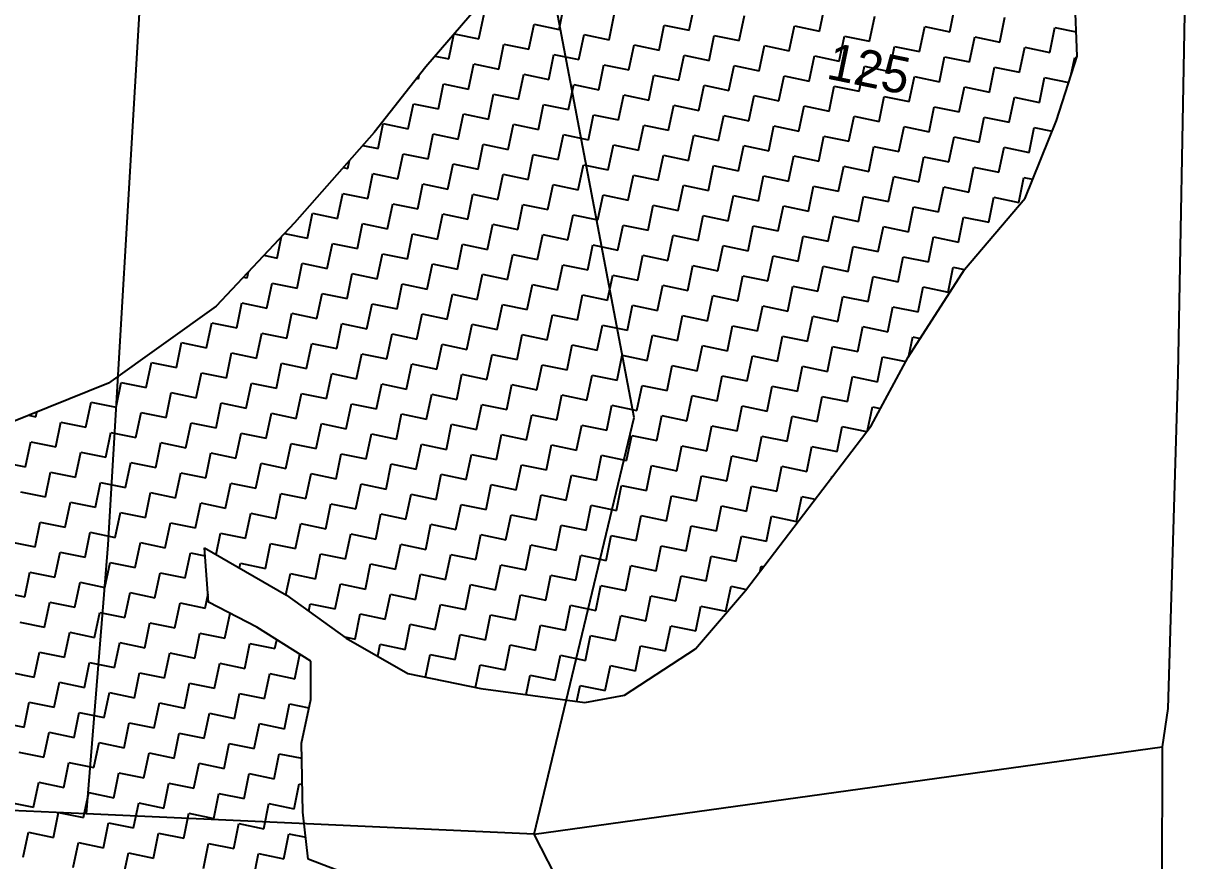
# Model space of a CAD drawing. Header units: metres. Extents: x 280043 to 281054, y 2047152 to 2048652.
# Drawn here: x 280798.9 to 280911.7, y 2047928 to 2048009.2 of the extents above; entities that cross this region are included whole.
import ezdxf
from ezdxf.enums import TextEntityAlignment as Align

# ---------------------------------------------------------------- set-up
doc = ezdxf.new("R2010")
doc.units = ezdxf.units.M
for name, color, linetype in [('POLY_HATCH', 12, 'Continuous'), ('POLY_PARCEL', 6, 'Continuous'), ('TEXT_PARCEL', 7, 'Continuous'), ('V_BOUND_LINE', 7, 'Continuous')]:
    doc.layers.add(name, color=color, linetype=linetype)
doc.styles.add('TEXT_MAP', font='', dxfattribs={"height": 1.8})
doc.styles.get('TEXT_MAP').set_extended_font_data('Kruti Dev 050')

msp = doc.modelspace()

# ---------------------------------------------------------------- linework, layer by layer
at = {"layer": 'POLY_HATCH'}
for p, q in [((280901.12, 2048006.02), (280900.75, 2048014.97)), ((280842.84, 2048010.63), (280837.97, 2048004.97)), ((280837.97, 2048004.97), (280832.95, 2047998.61)), ((280899.1, 2047999.77), (280901.12, 2048006.02)), ((280896.07, 2047992.26), (280899.1, 2047999.77)), ((280832.95, 2047998.61), (280825.22, 2047989.84)), ((280890.19, 2047985.33), (280896.07, 2047992.26)), ((280825.22, 2047989.84), (280817.64, 2047981.78)), ((280884.74, 2047976.83), (280890.19, 2047985.33)), ((280817.64, 2047981.78), (280807.21, 2047974.31)), ((280881.15, 2047970.17), (280884.74, 2047976.83)), ((280807.21, 2047974.31), (280797.52, 2047970.39)), ((280868.96, 2047954.18), (280881.15, 2047970.17)), ((280816.9, 2047953.07), (280816.51, 2047958.34)), ((280816.51, 2047958.34), (280824.45, 2047953.74)), ((280864.1, 2047948.53), (280868.96, 2047954.18)), ((280821.58, 2047950.63), (280816.9, 2047953.07)), ((280824.45, 2047953.74), (280830.25, 2047949.58)), ((280826.83, 2047947.33), (280821.58, 2047950.63)), ((280830.25, 2047949.58), (280836.21, 2047946.14)), ((280857.24, 2047944.02), (280864.1, 2047948.53)), ((280826.81, 2047943.63), (280826.83, 2047947.33)), ((280836.21, 2047946.14), (280843.31, 2047944.67)), ((280843.31, 2047944.67), (280853.4, 2047943.33)), ((280853.4, 2047943.33), (280857.24, 2047944.02)), ((280825.93, 2047939.37), (280826.81, 2047943.63)), ((280826.03, 2047932.69), (280825.93, 2047939.37)), ((280826.57, 2047928.14), (280826.03, 2047932.69)), ((280830.69, 2047926.55), (280826.57, 2047928.14))]:
    msp.add_line(p, q, dxfattribs=at)
at = {"layer": 'POLY_HATCH', "linetype": 'Continuous'}
for p, q in [((280850.89, 2048008.61), (280851.39, 2048011.04)), ((280863.51, 2048008.54), (280864.01, 2048010.96)), ((280876.14, 2048008.46), (280876.64, 2048010.89)), ((280888.76, 2048008.39), (280889.26, 2048010.81)), ((280843.11, 2048007.69), (280843.61, 2048010.11)), ((280855.74, 2048007.61), (280856.24, 2048010.04)), ((280868.36, 2048007.54), (280868.86, 2048009.96)), ((280880.99, 2048007.46), (280881.49, 2048009.89)), ((280893.61, 2048007.39), (280894.11, 2048009.81)), ((280847.96, 2048006.69), (280848.46, 2048009.11)), ((280848.46, 2048009.11), (280850.89, 2048008.61)), ((280860.59, 2048006.61), (280861.09, 2048009.04)), ((280861.09, 2048009.04), (280863.51, 2048008.54)), ((280873.21, 2048006.54), (280873.71, 2048008.96)), ((280873.71, 2048008.96), (280876.14, 2048008.46)), ((280885.84, 2048006.46), (280886.34, 2048008.89)), ((280886.34, 2048008.89), (280888.76, 2048008.39)), ((280898.46, 2048006.39), (280898.96, 2048008.81)), ((280898.96, 2048008.81), (280901.02, 2048008.39)), ((280840.19, 2048005.76), (280840.67, 2048008.11)), ((280840.73, 2048008.18), (280843.11, 2048007.69)), ((280845.04, 2048004.76), (280845.54, 2048007.19)), ((280845.54, 2048007.19), (280847.96, 2048006.69)), ((280852.81, 2048005.69), (280853.31, 2048008.11)), ((280853.31, 2048008.11), (280855.74, 2048007.61)), ((280865.44, 2048005.61), (280865.94, 2048008.04)), ((280865.94, 2048008.04), (280868.36, 2048007.54)), ((280878.06, 2048005.54), (280878.56, 2048007.96)), ((280878.56, 2048007.96), (280880.99, 2048007.46)), ((280890.69, 2048005.46), (280891.19, 2048007.89)), ((280891.19, 2048007.89), (280893.61, 2048007.39)), ((280849.89, 2048003.76), (280850.39, 2048006.19)), ((280850.39, 2048006.19), (280852.81, 2048005.69)), ((280857.66, 2048004.69), (280858.16, 2048007.11)), ((280858.16, 2048007.11), (280860.59, 2048006.61)), ((280862.51, 2048003.69), (280863.01, 2048006.11)), ((280863.01, 2048006.11), (280865.44, 2048005.61)), ((280870.29, 2048004.61), (280870.79, 2048007.04)), ((280870.79, 2048007.04), (280873.21, 2048006.54)), ((280875.14, 2048003.61), (280875.64, 2048006.04)), ((280875.64, 2048006.04), (280878.06, 2048005.54)), ((280882.91, 2048004.54), (280883.41, 2048006.96)), ((280883.41, 2048006.96), (280885.84, 2048006.46)), ((280895.54, 2048004.46), (280896.04, 2048006.89)), ((280896.04, 2048006.89), (280898.46, 2048006.39)), ((280838.88, 2048006.03), (280840.19, 2048005.76)), ((280842.11, 2048002.83), (280842.61, 2048005.26)), ((280842.61, 2048005.26), (280845.04, 2048004.76)), ((280854.74, 2048002.76), (280855.24, 2048005.19)), ((280855.24, 2048005.19), (280857.66, 2048004.69)), ((280867.36, 2048002.69), (280867.86, 2048005.11)), ((280867.86, 2048005.11), (280870.29, 2048004.61)), ((280879.99, 2048002.61), (280880.49, 2048005.04)), ((280880.49, 2048005.04), (280882.91, 2048004.54)), ((280887.76, 2048003.54), (280888.26, 2048005.96)), ((280888.26, 2048005.96), (280890.69, 2048005.46)), ((280892.61, 2048002.54), (280893.11, 2048004.96)), ((280893.11, 2048004.96), (280895.54, 2048004.46)), ((280900.55, 2048004.26), (280900.89, 2048005.89)), ((280900.89, 2048005.89), (280901.07, 2048005.85)), ((280837.1, 2048003.87), (280837.26, 2048003.83)), ((280837.26, 2048003.83), (280837.33, 2048004.16)), ((280846.96, 2048001.84), (280847.46, 2048004.26)), ((280847.46, 2048004.26), (280849.89, 2048003.76)), ((280859.59, 2048001.76), (280860.09, 2048004.19)), ((280860.09, 2048004.19), (280862.51, 2048003.69)), ((280872.21, 2048001.69), (280872.71, 2048004.11)), ((280872.71, 2048004.11), (280875.14, 2048003.61)), ((280884.84, 2048001.61), (280885.34, 2048004.04)), ((280885.34, 2048004.04), (280887.76, 2048003.54)), ((280897.46, 2048001.54), (280897.96, 2048003.96)), ((280897.96, 2048003.96), (280900.3, 2048003.48)), ((280839.19, 2048000.91), (280839.69, 2048003.33)), ((280839.69, 2048003.33), (280842.11, 2048002.83)), ((280851.81, 2048000.84), (280852.31, 2048003.26)), ((280852.31, 2048003.26), (280854.74, 2048002.76)), ((280864.44, 2048000.76), (280864.94, 2048003.19)), ((280864.94, 2048003.19), (280867.36, 2048002.69)), ((280877.06, 2048000.69), (280877.56, 2048003.11)), ((280877.56, 2048003.11), (280879.99, 2048002.61)), ((280889.69, 2048000.61), (280890.19, 2048003.04)), ((280890.19, 2048003.04), (280892.61, 2048002.54)), ((280844.04, 2047999.91), (280844.54, 2048002.33)), ((280844.54, 2048002.33), (280846.96, 2048001.84)), ((280856.66, 2047999.84), (280857.16, 2048002.26)), ((280857.16, 2048002.26), (280859.59, 2048001.76)), ((280869.29, 2047999.76), (280869.79, 2048002.19)), ((280869.79, 2048002.19), (280872.21, 2048001.69)), ((280881.91, 2047999.69), (280882.41, 2048002.11)), ((280882.41, 2048002.11), (280884.84, 2048001.61)), ((280894.54, 2047999.61), (280895.04, 2048002.04)), ((280895.04, 2048002.04), (280897.46, 2048001.54)), ((280836.26, 2047998.98), (280836.76, 2048001.41)), ((280836.76, 2048001.41), (280839.19, 2048000.91)), ((280841.11, 2047997.98), (280841.61, 2048000.41)), ((280841.61, 2048000.41), (280844.04, 2047999.91)), ((280848.89, 2047998.91), (280849.39, 2048001.34)), ((280849.39, 2048001.34), (280851.81, 2048000.84)), ((280861.51, 2047998.84), (280862.01, 2048001.26)), ((280862.01, 2048001.26), (280864.44, 2048000.76)), ((280874.14, 2047998.76), (280874.64, 2048001.19)), ((280874.64, 2048001.19), (280877.06, 2048000.69)), ((280886.76, 2047998.69), (280887.26, 2048001.11)), ((280887.26, 2048001.11), (280889.69, 2048000.61)), ((280833.34, 2047997.06), (280833.84, 2047999.48)), ((280833.84, 2047999.48), (280836.26, 2047998.98)), ((280845.96, 2047996.98), (280846.46, 2047999.41)), ((280846.46, 2047999.41), (280848.89, 2047998.91)), ((280853.74, 2047997.91), (280854.24, 2048000.34)), ((280854.24, 2048000.34), (280856.66, 2047999.84)), ((280858.59, 2047996.91), (280859.09, 2047999.34)), ((280859.09, 2047999.34), (280861.51, 2047998.84)), ((280866.36, 2047997.84), (280866.86, 2048000.26)), ((280866.86, 2048000.26), (280869.29, 2047999.76)), ((280878.99, 2047997.76), (280879.49, 2048000.19)), ((280879.49, 2048000.19), (280881.91, 2047999.69)), ((280891.61, 2047997.69), (280892.11, 2048000.11)), ((280892.11, 2048000.11), (280894.54, 2047999.61)), ((280838.19, 2047996.06), (280838.69, 2047998.48)), ((280838.69, 2047998.48), (280841.11, 2047997.98)), ((280850.81, 2047995.99), (280851.31, 2047998.41)), ((280851.31, 2047998.41), (280853.74, 2047997.91)), ((280863.44, 2047995.91), (280863.94, 2047998.34)), ((280863.94, 2047998.34), (280866.36, 2047997.84)), ((280871.21, 2047996.84), (280871.71, 2047999.26)), ((280871.71, 2047999.26), (280874.14, 2047998.76)), ((280876.06, 2047995.84), (280876.56, 2047998.26)), ((280876.56, 2047998.26), (280878.99, 2047997.76)), ((280883.84, 2047996.76), (280884.34, 2047999.19)), ((280884.34, 2047999.19), (280886.76, 2047998.69)), ((280888.69, 2047995.76), (280889.19, 2047998.19)), ((280889.19, 2047998.19), (280891.61, 2047997.69)), ((280896.46, 2047996.69), (280896.96, 2047999.11)), ((280896.96, 2047999.11), (280898.69, 2047998.76)), ((280831.86, 2047997.36), (280833.34, 2047997.06)), ((280843.04, 2047995.06), (280843.54, 2047997.48)), ((280843.54, 2047997.48), (280845.96, 2047996.98)), ((280855.66, 2047994.99), (280856.16, 2047997.41)), ((280856.16, 2047997.41), (280858.59, 2047996.91)), ((280868.29, 2047994.91), (280868.79, 2047997.34)), ((280868.79, 2047997.34), (280871.21, 2047996.84)), ((280880.91, 2047994.84), (280881.41, 2047997.26)), ((280881.41, 2047997.26), (280883.84, 2047996.76)), ((280893.54, 2047994.76), (280894.04, 2047997.19)), ((280894.04, 2047997.19), (280896.46, 2047996.69)), ((280830.41, 2047995.13), (280830.57, 2047995.9)), ((280835.26, 2047994.13), (280835.76, 2047996.56)), ((280835.76, 2047996.56), (280838.19, 2047996.06)), ((280847.89, 2047994.06), (280848.39, 2047996.49)), ((280848.39, 2047996.49), (280850.81, 2047995.99)), ((280860.51, 2047993.99), (280861.01, 2047996.41)), ((280861.01, 2047996.41), (280863.44, 2047995.91)), ((280873.14, 2047993.91), (280873.64, 2047996.34)), ((280873.64, 2047996.34), (280876.06, 2047995.84)), ((280885.76, 2047993.84), (280886.26, 2047996.26)), ((280886.26, 2047996.26), (280888.69, 2047995.76)), ((280829.97, 2047995.22), (280830.41, 2047995.13)), ((280840.11, 2047993.13), (280840.61, 2047995.56)), ((280840.61, 2047995.56), (280843.04, 2047995.06)), ((280852.74, 2047993.06), (280853.24, 2047995.49)), ((280853.24, 2047995.49), (280855.66, 2047994.99)), ((280865.36, 2047992.99), (280865.86, 2047995.41)), ((280865.86, 2047995.41), (280868.29, 2047994.91)), ((280877.99, 2047992.91), (280878.49, 2047995.34)), ((280878.49, 2047995.34), (280880.91, 2047994.84)), ((280890.61, 2047992.84), (280891.11, 2047995.26)), ((280891.11, 2047995.26), (280893.54, 2047994.76)), ((280832.34, 2047992.21), (280832.84, 2047994.63)), ((280832.84, 2047994.63), (280835.26, 2047994.13)), ((280837.19, 2047991.21), (280837.69, 2047993.63)), ((280837.69, 2047993.63), (280840.11, 2047993.13)), ((280844.96, 2047992.13), (280845.46, 2047994.56)), ((280845.46, 2047994.56), (280847.89, 2047994.06)), ((280857.59, 2047992.06), (280858.09, 2047994.49)), ((280858.09, 2047994.49), (280860.51, 2047993.99)), ((280870.21, 2047991.99), (280870.71, 2047994.41)), ((280870.71, 2047994.41), (280873.14, 2047993.91)), ((280882.84, 2047991.91), (280883.34, 2047994.34)), ((280883.34, 2047994.34), (280885.76, 2047993.84)), ((280895.46, 2047991.84), (280895.96, 2047994.26)), ((280895.96, 2047994.26), (280896.8, 2047994.09)), ((280829.41, 2047990.28), (280829.91, 2047992.71)), ((280829.91, 2047992.71), (280832.34, 2047992.21)), ((280842.04, 2047990.21), (280842.54, 2047992.63)), ((280842.54, 2047992.63), (280844.96, 2047992.13)), ((280849.81, 2047991.13), (280850.31, 2047993.56)), ((280850.31, 2047993.56), (280852.74, 2047993.06)), ((280854.66, 2047990.14), (280855.16, 2047992.56)), ((280855.16, 2047992.56), (280857.59, 2047992.06)), ((280862.44, 2047991.06), (280862.94, 2047993.49)), ((280862.94, 2047993.49), (280865.36, 2047992.99)), ((280875.06, 2047990.99), (280875.56, 2047993.41)), ((280875.56, 2047993.41), (280877.99, 2047992.91)), ((280887.69, 2047990.91), (280888.19, 2047993.34)), ((280888.19, 2047993.34), (280890.61, 2047992.84)), ((280834.26, 2047989.28), (280834.76, 2047991.71)), ((280834.76, 2047991.71), (280837.19, 2047991.21)), ((280846.89, 2047989.21), (280847.39, 2047991.63)), ((280847.39, 2047991.63), (280849.81, 2047991.13)), ((280859.51, 2047989.14), (280860.01, 2047991.56)), ((280860.01, 2047991.56), (280862.44, 2047991.06)), ((280867.29, 2047990.06), (280867.79, 2047992.49)), ((280867.79, 2047992.49), (280870.21, 2047991.99)), ((280872.14, 2047989.06), (280872.64, 2047991.49)), ((280872.64, 2047991.49), (280875.06, 2047990.99)), ((280879.91, 2047989.99), (280880.41, 2047992.41)), ((280880.41, 2047992.41), (280882.84, 2047991.91)), ((280884.76, 2047988.99), (280885.26, 2047991.41)), ((280885.26, 2047991.41), (280887.69, 2047990.91)), ((280892.54, 2047989.91), (280893.04, 2047992.34)), ((280893.04, 2047992.34), (280895.46, 2047991.84)), ((280826.49, 2047988.36), (280826.99, 2047990.78)), ((280826.99, 2047990.78), (280829.41, 2047990.28)), ((280839.11, 2047988.28), (280839.61, 2047990.71)), ((280839.61, 2047990.71), (280842.04, 2047990.21)), ((280851.74, 2047988.21), (280852.24, 2047990.64)), ((280852.24, 2047990.64), (280854.66, 2047990.14)), ((280864.36, 2047988.14), (280864.86, 2047990.56)), ((280864.86, 2047990.56), (280867.29, 2047990.06)), ((280876.99, 2047988.06), (280877.49, 2047990.49)), ((280877.49, 2047990.49), (280879.91, 2047989.99)), ((280889.61, 2047987.99), (280890.11, 2047990.41)), ((280890.11, 2047990.41), (280892.54, 2047989.91)), ((280831.34, 2047987.36), (280831.84, 2047989.78)), ((280831.84, 2047989.78), (280834.26, 2047989.28)), ((280843.96, 2047987.28), (280844.46, 2047989.71)), ((280844.46, 2047989.71), (280846.89, 2047989.21)), ((280856.59, 2047987.21), (280857.09, 2047989.64)), ((280857.09, 2047989.64), (280859.51, 2047989.14)), ((280869.21, 2047987.14), (280869.71, 2047989.56)), ((280869.71, 2047989.56), (280872.14, 2047989.06)), ((280881.84, 2047987.06), (280882.34, 2047989.49)), ((280882.34, 2047989.49), (280884.76, 2047988.99)), ((280823.56, 2047986.43), (280823.99, 2047988.54)), ((280824.26, 2047988.82), (280826.49, 2047988.36)), ((280836.19, 2047986.36), (280836.69, 2047988.78)), ((280836.69, 2047988.78), (280839.11, 2047988.28)), ((280848.81, 2047986.28), (280849.31, 2047988.71)), ((280849.31, 2047988.71), (280851.74, 2047988.21)), ((280861.44, 2047986.21), (280861.94, 2047988.64)), ((280861.94, 2047988.64), (280864.36, 2047988.14)), ((280874.06, 2047986.14), (280874.56, 2047988.56)), ((280874.56, 2047988.56), (280876.99, 2047988.06)), ((280886.69, 2047986.06), (280887.19, 2047988.49)), ((280887.19, 2047988.49), (280889.61, 2047987.99)), ((280828.41, 2047985.43), (280828.91, 2047987.86)), ((280828.91, 2047987.86), (280831.34, 2047987.36)), ((280833.26, 2047984.43), (280833.76, 2047986.86)), ((280833.76, 2047986.86), (280836.19, 2047986.36)), ((280841.04, 2047985.36), (280841.54, 2047987.78)), ((280841.54, 2047987.78), (280843.96, 2047987.28)), ((280853.66, 2047985.28), (280854.16, 2047987.71)), ((280854.16, 2047987.71), (280856.59, 2047987.21)), ((280866.29, 2047985.21), (280866.79, 2047987.64)), ((280866.79, 2047987.64), (280869.21, 2047987.14)), ((280878.91, 2047985.14), (280879.41, 2047987.56)), ((280879.41, 2047987.56), (280881.84, 2047987.06)), ((280822.27, 2047986.7), (280823.56, 2047986.43)), ((280825.49, 2047983.51), (280825.99, 2047985.93)), ((280825.99, 2047985.93), (280828.41, 2047985.43)), ((280838.11, 2047983.43), (280838.61, 2047985.86)), ((280838.61, 2047985.86), (280841.04, 2047985.36)), ((280845.89, 2047984.36), (280846.39, 2047986.78)), ((280846.39, 2047986.78), (280848.81, 2047986.28)), ((280850.74, 2047983.36), (280851.24, 2047985.78)), ((280851.24, 2047985.78), (280853.66, 2047985.28)), ((280858.51, 2047984.29), (280859.01, 2047986.71)), ((280859.01, 2047986.71), (280861.44, 2047986.21)), ((280871.14, 2047984.21), (280871.64, 2047986.64)), ((280871.64, 2047986.64), (280874.06, 2047986.14)), ((280883.76, 2047984.14), (280884.26, 2047986.56)), ((280884.26, 2047986.56), (280886.69, 2047986.06)), ((280820.64, 2047984.51), (280820.76, 2047985.1)), ((280830.34, 2047982.51), (280830.84, 2047984.93)), ((280830.84, 2047984.93), (280833.26, 2047984.43)), ((280842.96, 2047982.43), (280843.46, 2047984.86)), ((280843.46, 2047984.86), (280845.89, 2047984.36)), ((280855.59, 2047982.36), (280856.09, 2047984.79)), ((280856.09, 2047984.79), (280858.51, 2047984.29)), ((280863.36, 2047983.29), (280863.86, 2047985.71)), ((280863.86, 2047985.71), (280866.29, 2047985.21)), ((280868.21, 2047982.29), (280868.71, 2047984.71)), ((280868.71, 2047984.71), (280871.14, 2047984.21)), ((280875.99, 2047983.21), (280876.49, 2047985.64)), ((280876.49, 2047985.64), (280878.91, 2047985.14)), ((280880.84, 2047982.21), (280881.34, 2047984.64)), ((280881.34, 2047984.64), (280883.76, 2047984.14)), ((280888.61, 2047983.14), (280889.11, 2047985.56)), ((280889.11, 2047985.56), (280890.2, 2047985.34)), ((280820.27, 2047984.58), (280820.64, 2047984.51)), ((280822.56, 2047981.58), (280823.06, 2047984.01)), ((280823.06, 2047984.01), (280825.49, 2047983.51)), ((280835.19, 2047981.51), (280835.69, 2047983.93)), ((280835.69, 2047983.93), (280838.11, 2047983.43)), ((280847.81, 2047981.43), (280848.31, 2047983.86)), ((280848.31, 2047983.86), (280850.74, 2047983.36)), ((280860.44, 2047981.36), (280860.94, 2047983.79)), ((280860.94, 2047983.79), (280863.36, 2047983.29)), ((280873.06, 2047981.29), (280873.56, 2047983.71)), ((280873.56, 2047983.71), (280875.99, 2047983.21)), ((280885.69, 2047981.21), (280886.19, 2047983.64)), ((280886.19, 2047983.64), (280888.61, 2047983.14)), ((280827.41, 2047980.58), (280827.91, 2047983.01)), ((280827.91, 2047983.01), (280830.34, 2047982.51)), ((280840.04, 2047980.51), (280840.54, 2047982.93)), ((280840.54, 2047982.93), (280842.96, 2047982.43)), ((280852.66, 2047980.43), (280853.16, 2047982.86)), ((280853.16, 2047982.86), (280855.59, 2047982.36)), ((280865.29, 2047980.36), (280865.79, 2047982.79)), ((280865.79, 2047982.79), (280868.21, 2047982.29)), ((280877.91, 2047980.29), (280878.41, 2047982.71)), ((280878.41, 2047982.71), (280880.84, 2047982.21)), ((280819.64, 2047979.66), (280820.14, 2047982.08)), ((280820.14, 2047982.08), (280822.56, 2047981.58)), ((280832.26, 2047979.58), (280832.76, 2047982.01)), ((280832.76, 2047982.01), (280835.19, 2047981.51)), ((280844.89, 2047979.51), (280845.39, 2047981.93)), ((280845.39, 2047981.93), (280847.81, 2047981.43)), ((280857.51, 2047979.44), (280858.01, 2047981.86)), ((280858.01, 2047981.86), (280860.44, 2047981.36)), ((280870.14, 2047979.36), (280870.64, 2047981.79)), ((280870.64, 2047981.79), (280873.06, 2047981.29)), ((280882.76, 2047979.29), (280883.26, 2047981.71)), ((280883.26, 2047981.71), (280885.69, 2047981.21)), ((280816.71, 2047977.73), (280817.21, 2047980.16)), ((280817.21, 2047980.16), (280819.64, 2047979.66)), ((280824.49, 2047978.66), (280824.99, 2047981.08)), ((280824.99, 2047981.08), (280827.41, 2047980.58)), ((280837.11, 2047978.58), (280837.61, 2047981.01)), ((280837.61, 2047981.01), (280840.04, 2047980.51)), ((280849.74, 2047978.51), (280850.24, 2047980.93)), ((280850.24, 2047980.93), (280852.66, 2047980.43)), ((280862.36, 2047978.44), (280862.86, 2047980.86)), ((280862.86, 2047980.86), (280865.29, 2047980.36)), ((280874.99, 2047978.36), (280875.49, 2047980.79)), ((280875.49, 2047980.79), (280877.91, 2047980.29)), ((280821.56, 2047976.73), (280822.06, 2047979.16)), ((280822.06, 2047979.16), (280824.49, 2047978.66)), ((280829.34, 2047977.66), (280829.84, 2047980.08)), ((280829.84, 2047980.08), (280832.26, 2047979.58)), ((280834.19, 2047976.66), (280834.69, 2047979.08)), ((280834.69, 2047979.08), (280837.11, 2047978.58)), ((280841.96, 2047977.58), (280842.46, 2047980.01)), ((280842.46, 2047980.01), (280844.89, 2047979.51)), ((280846.81, 2047976.58), (280847.31, 2047979.01)), ((280847.31, 2047979.01), (280849.74, 2047978.51)), ((280854.59, 2047977.51), (280855.09, 2047979.93)), ((280855.09, 2047979.93), (280857.51, 2047979.44)), ((280867.21, 2047977.44), (280867.71, 2047979.86)), ((280867.71, 2047979.86), (280870.14, 2047979.36)), ((280879.84, 2047977.36), (280880.34, 2047979.79)), ((280880.34, 2047979.79), (280882.76, 2047979.29)), ((280813.79, 2047975.81), (280814.29, 2047978.23)), ((280814.29, 2047978.23), (280816.71, 2047977.73)), ((280826.41, 2047975.73), (280826.91, 2047978.16)), ((280826.91, 2047978.16), (280829.34, 2047977.66)), ((280839.04, 2047975.66), (280839.54, 2047978.08)), ((280839.54, 2047978.08), (280841.96, 2047977.58)), ((280851.66, 2047975.58), (280852.16, 2047978.01)), ((280852.16, 2047978.01), (280854.59, 2047977.51)), ((280859.44, 2047976.51), (280859.94, 2047978.94)), ((280859.94, 2047978.94), (280862.36, 2047978.44)), ((280864.29, 2047975.51), (280864.79, 2047977.94)), ((280864.79, 2047977.94), (280867.21, 2047977.44)), ((280872.06, 2047976.44), (280872.56, 2047978.86)), ((280872.56, 2047978.86), (280874.99, 2047978.36)), ((280876.91, 2047975.44), (280877.41, 2047977.86)), ((280877.41, 2047977.86), (280879.84, 2047977.36)), ((280884.81, 2047976.94), (280885.19, 2047978.79)), ((280885.19, 2047978.79), (280885.9, 2047978.64)), ((280818.64, 2047974.81), (280819.14, 2047977.23)), ((280819.14, 2047977.23), (280821.56, 2047976.73)), ((280831.26, 2047974.73), (280831.76, 2047977.16)), ((280831.76, 2047977.16), (280834.19, 2047976.66)), ((280843.89, 2047974.66), (280844.39, 2047977.08)), ((280844.39, 2047977.08), (280846.81, 2047976.58)), ((280856.51, 2047974.58), (280857.01, 2047977.01)), ((280857.01, 2047977.01), (280859.44, 2047976.51)), ((280869.14, 2047974.51), (280869.64, 2047976.94)), ((280869.64, 2047976.94), (280872.06, 2047976.44)), ((280881.76, 2047974.44), (280882.26, 2047976.86)), ((280882.26, 2047976.86), (280884.51, 2047976.4)), ((280810.86, 2047973.88), (280811.36, 2047976.31)), ((280811.36, 2047976.31), (280813.79, 2047975.81)), ((280823.49, 2047973.81), (280823.99, 2047976.23)), ((280823.99, 2047976.23), (280826.41, 2047975.73)), ((280836.11, 2047973.73), (280836.61, 2047976.16)), ((280836.61, 2047976.16), (280839.04, 2047975.66)), ((280848.74, 2047973.66), (280849.24, 2047976.08)), ((280849.24, 2047976.08), (280851.66, 2047975.58)), ((280861.36, 2047973.59), (280861.86, 2047976.01)), ((280861.86, 2047976.01), (280864.29, 2047975.51)), ((280873.99, 2047973.51), (280874.49, 2047975.94)), ((280874.49, 2047975.94), (280876.91, 2047975.44)), ((280815.71, 2047972.88), (280816.21, 2047975.31)), ((280816.21, 2047975.31), (280818.64, 2047974.81)), ((280828.34, 2047972.81), (280828.84, 2047975.23)), ((280828.84, 2047975.23), (280831.26, 2047974.73)), ((280840.96, 2047972.73), (280841.46, 2047975.16)), ((280841.46, 2047975.16), (280843.89, 2047974.66)), ((280853.59, 2047972.66), (280854.09, 2047975.08)), ((280854.09, 2047975.08), (280856.51, 2047974.58)), ((280866.21, 2047972.59), (280866.71, 2047975.01)), ((280866.71, 2047975.01), (280869.14, 2047974.51)), ((280878.84, 2047972.51), (280879.34, 2047974.94)), ((280879.34, 2047974.94), (280881.76, 2047974.44)), ((280807.94, 2047971.96), (280808.44, 2047974.38)), ((280808.44, 2047974.38), (280810.86, 2047973.88)), ((280812.79, 2047970.96), (280813.29, 2047973.38)), ((280813.29, 2047973.38), (280815.71, 2047972.88)), ((280820.56, 2047971.88), (280821.06, 2047974.31)), ((280821.06, 2047974.31), (280823.49, 2047973.81)), ((280833.19, 2047971.81), (280833.69, 2047974.23)), ((280833.69, 2047974.23), (280836.11, 2047973.73)), ((280845.81, 2047971.73), (280846.31, 2047974.16)), ((280846.31, 2047974.16), (280848.74, 2047973.66)), ((280858.44, 2047971.66), (280858.94, 2047974.08)), ((280858.94, 2047974.08), (280861.36, 2047973.59)), ((280871.06, 2047971.59), (280871.56, 2047974.01)), ((280871.56, 2047974.01), (280873.99, 2047973.51)), ((280805.01, 2047970.03), (280805.51, 2047972.46)), ((280805.51, 2047972.46), (280807.94, 2047971.96)), ((280817.64, 2047969.96), (280818.14, 2047972.38)), ((280818.14, 2047972.38), (280820.56, 2047971.88)), ((280825.41, 2047970.88), (280825.91, 2047973.31)), ((280825.91, 2047973.31), (280828.34, 2047972.81)), ((280830.26, 2047969.88), (280830.76, 2047972.31)), ((280830.76, 2047972.31), (280833.19, 2047971.81)), ((280838.04, 2047970.81), (280838.54, 2047973.23)), ((280838.54, 2047973.23), (280840.96, 2047972.73)), ((280842.89, 2047969.81), (280843.39, 2047972.23)), ((280843.39, 2047972.23), (280845.81, 2047971.73)), ((280850.66, 2047970.73), (280851.16, 2047973.16)), ((280851.16, 2047973.16), (280853.59, 2047972.66)), ((280863.29, 2047970.66), (280863.79, 2047973.09)), ((280863.79, 2047973.09), (280866.21, 2047972.59)), ((280875.91, 2047970.59), (280876.41, 2047973.01)), ((280876.41, 2047973.01), (280878.84, 2047972.51)), ((280799.46, 2047971.18), (280800.16, 2047971.03)), ((280800.16, 2047971.03), (280800.26, 2047971.5)), ((280809.86, 2047969.03), (280810.36, 2047971.46)), ((280810.36, 2047971.46), (280812.79, 2047970.96)), ((280822.49, 2047968.96), (280822.99, 2047971.38)), ((280822.99, 2047971.38), (280825.41, 2047970.88)), ((280835.11, 2047968.88), (280835.61, 2047971.31)), ((280835.61, 2047971.31), (280838.04, 2047970.81)), ((280847.74, 2047968.81), (280848.24, 2047971.23)), ((280848.24, 2047971.23), (280850.66, 2047970.73)), ((280855.51, 2047969.73), (280856.01, 2047972.16)), ((280856.01, 2047972.16), (280858.44, 2047971.66)), ((280860.36, 2047968.73), (280860.86, 2047971.16)), ((280860.86, 2047971.16), (280863.29, 2047970.66)), ((280868.14, 2047969.66), (280868.64, 2047972.09)), ((280868.64, 2047972.09), (280871.06, 2047971.59)), ((280872.99, 2047968.66), (280873.49, 2047971.09)), ((280873.49, 2047971.09), (280875.91, 2047970.59)), ((280880.79, 2047969.7), (280881.26, 2047972.01)), ((280881.26, 2047972.01), (280882.05, 2047971.85)), ((280802.09, 2047968.11), (280802.59, 2047970.53)), ((280802.59, 2047970.53), (280805.01, 2047970.03)), ((280814.71, 2047968.03), (280815.21, 2047970.46)), ((280815.21, 2047970.46), (280817.64, 2047969.96)), ((280827.34, 2047967.96), (280827.84, 2047970.38)), ((280827.84, 2047970.38), (280830.26, 2047969.88)), ((280839.96, 2047967.88), (280840.46, 2047970.31)), ((280840.46, 2047970.31), (280842.89, 2047969.81)), ((280852.59, 2047967.81), (280853.09, 2047970.23)), ((280853.09, 2047970.23), (280855.51, 2047969.73)), ((280865.21, 2047967.74), (280865.71, 2047970.16)), ((280865.71, 2047970.16), (280868.14, 2047969.66)), ((280877.84, 2047967.66), (280878.34, 2047970.09)), ((280878.34, 2047970.09), (280880.71, 2047969.6)), ((280806.94, 2047967.11), (280807.44, 2047969.53)), ((280807.44, 2047969.53), (280809.86, 2047969.03)), ((280819.56, 2047967.03), (280820.06, 2047969.46)), ((280820.06, 2047969.46), (280822.49, 2047968.96)), ((280832.19, 2047966.96), (280832.69, 2047969.38)), ((280832.69, 2047969.38), (280835.11, 2047968.88)), ((280844.81, 2047966.88), (280845.31, 2047969.31)), ((280845.31, 2047969.31), (280847.74, 2047968.81)), ((280857.44, 2047966.81), (280857.94, 2047969.23)), ((280857.94, 2047969.23), (280860.36, 2047968.73)), ((280870.06, 2047966.74), (280870.56, 2047969.16)), ((280870.56, 2047969.16), (280872.99, 2047968.66)), ((280799.16, 2047966.18), (280799.66, 2047968.61)), ((280799.66, 2047968.61), (280802.09, 2047968.11)), ((280811.79, 2047966.11), (280812.29, 2047968.53)), ((280812.29, 2047968.53), (280814.71, 2047968.03)), ((280824.41, 2047966.03), (280824.91, 2047968.46)), ((280824.91, 2047968.46), (280827.34, 2047967.96)), ((280837.04, 2047965.96), (280837.54, 2047968.38)), ((280837.54, 2047968.38), (280839.96, 2047967.88)), ((280849.66, 2047965.88), (280850.16, 2047968.31)), ((280850.16, 2047968.31), (280852.59, 2047967.81)), ((280862.29, 2047965.81), (280862.79, 2047968.23)), ((280862.79, 2047968.23), (280865.21, 2047967.74)), ((280874.91, 2047965.74), (280875.41, 2047968.16)), ((280875.41, 2047968.16), (280877.84, 2047967.66)), ((280796.74, 2047966.68), (280799.16, 2047966.18)), ((280804.01, 2047965.18), (280804.51, 2047967.61)), ((280804.51, 2047967.61), (280806.94, 2047967.11)), ((280808.86, 2047964.18), (280809.36, 2047966.61)), ((280809.36, 2047966.61), (280811.79, 2047966.11)), ((280816.64, 2047965.11), (280817.14, 2047967.53)), ((280817.14, 2047967.53), (280819.56, 2047967.03)), ((280829.26, 2047965.03), (280829.76, 2047967.46)), ((280829.76, 2047967.46), (280832.19, 2047966.96)), ((280841.89, 2047964.96), (280842.39, 2047967.38)), ((280842.39, 2047967.38), (280844.81, 2047966.88)), ((280854.51, 2047964.88), (280855.01, 2047967.31)), ((280855.01, 2047967.31), (280857.44, 2047966.81)), ((280867.14, 2047964.81), (280867.64, 2047967.24)), ((280867.64, 2047967.24), (280870.06, 2047966.74)), ((280801.09, 2047963.26), (280801.59, 2047965.68)), ((280801.59, 2047965.68), (280804.01, 2047965.18)), ((280813.71, 2047963.18), (280814.21, 2047965.61)), ((280814.21, 2047965.61), (280816.64, 2047965.11)), ((280821.49, 2047964.11), (280821.99, 2047966.53)), ((280821.99, 2047966.53), (280824.41, 2047966.03)), ((280826.34, 2047963.11), (280826.84, 2047965.53)), ((280826.84, 2047965.53), (280829.26, 2047965.03)), ((280834.11, 2047964.03), (280834.61, 2047966.46)), ((280834.61, 2047966.46), (280837.04, 2047965.96)), ((280838.96, 2047963.03), (280839.46, 2047965.46)), ((280839.46, 2047965.46), (280841.89, 2047964.96)), ((280846.74, 2047963.96), (280847.24, 2047966.38)), ((280847.24, 2047966.38), (280849.66, 2047965.88)), ((280859.36, 2047963.88), (280859.86, 2047966.31)), ((280859.86, 2047966.31), (280862.29, 2047965.81)), ((280871.99, 2047963.81), (280872.49, 2047966.24)), ((280872.49, 2047966.24), (280874.91, 2047965.74)), ((280805.94, 2047962.26), (280806.44, 2047964.68)), ((280806.44, 2047964.68), (280808.86, 2047964.18)), ((280818.56, 2047962.18), (280819.06, 2047964.61)), ((280819.06, 2047964.61), (280821.49, 2047964.11)), ((280831.19, 2047962.11), (280831.69, 2047964.53)), ((280831.69, 2047964.53), (280834.11, 2047964.03)), ((280843.81, 2047962.03), (280844.31, 2047964.46)), ((280844.31, 2047964.46), (280846.74, 2047963.96)), ((280851.59, 2047962.96), (280852.09, 2047965.38)), ((280852.09, 2047965.38), (280854.51, 2047964.88)), ((280856.44, 2047961.96), (280856.94, 2047964.38)), ((280856.94, 2047964.38), (280859.36, 2047963.88)), ((280864.21, 2047962.88), (280864.71, 2047965.31)), ((280864.71, 2047965.31), (280867.14, 2047964.81)), ((280869.06, 2047961.89), (280869.56, 2047964.31)), ((280869.56, 2047964.31), (280871.99, 2047963.81)), ((280877.32, 2047965.15), (280877.34, 2047965.24)), ((280877.34, 2047965.24), (280877.38, 2047965.23)), ((280798.66, 2047963.76), (280801.09, 2047963.26)), ((280810.79, 2047961.26), (280811.29, 2047963.68)), ((280811.29, 2047963.68), (280813.71, 2047963.18)), ((280823.41, 2047961.18), (280823.91, 2047963.61)), ((280823.91, 2047963.61), (280826.34, 2047963.11)), ((280836.04, 2047961.11), (280836.54, 2047963.53)), ((280836.54, 2047963.53), (280838.96, 2047963.03)), ((280848.66, 2047961.03), (280849.16, 2047963.46)), ((280849.16, 2047963.46), (280851.59, 2047962.96)), ((280861.29, 2047960.96), (280861.79, 2047963.38)), ((280861.79, 2047963.38), (280864.21, 2047962.88)), ((280873.91, 2047960.89), (280874.41, 2047963.31)), ((280874.41, 2047963.31), (280875.71, 2047963.04)), ((280803.01, 2047960.33), (280803.51, 2047962.76)), ((280803.51, 2047962.76), (280805.94, 2047962.26)), ((280815.64, 2047960.26), (280816.14, 2047962.68)), ((280816.14, 2047962.68), (280818.56, 2047962.18)), ((280828.26, 2047960.18), (280828.76, 2047962.61)), ((280828.76, 2047962.61), (280831.19, 2047962.11)), ((280840.89, 2047960.11), (280841.39, 2047962.53)), ((280841.39, 2047962.53), (280843.81, 2047962.03)), ((280853.51, 2047960.03), (280854.01, 2047962.46)), ((280854.01, 2047962.46), (280856.44, 2047961.96)), ((280866.14, 2047959.96), (280866.64, 2047962.39)), ((280866.64, 2047962.39), (280869.06, 2047961.89)), ((280807.86, 2047959.33), (280808.36, 2047961.76)), ((280808.36, 2047961.76), (280810.79, 2047961.26)), ((280820.49, 2047959.26), (280820.99, 2047961.68)), ((280820.99, 2047961.68), (280823.41, 2047961.18)), ((280833.11, 2047959.18), (280833.61, 2047961.61)), ((280833.61, 2047961.61), (280836.04, 2047961.11)), ((280845.74, 2047959.11), (280846.24, 2047961.53)), ((280846.24, 2047961.53), (280848.66, 2047961.03)), ((280858.36, 2047959.03), (280858.86, 2047961.46)), ((280858.86, 2047961.46), (280861.29, 2047960.96)), ((280870.99, 2047958.96), (280871.49, 2047961.39)), ((280871.49, 2047961.39), (280873.91, 2047960.89)), ((280800.09, 2047958.41), (280800.59, 2047960.83)), ((280800.59, 2047960.83), (280803.01, 2047960.33)), ((280804.94, 2047957.41), (280805.44, 2047959.83)), ((280805.44, 2047959.83), (280807.86, 2047959.33)), ((280812.71, 2047958.33), (280813.21, 2047960.76)), ((280813.21, 2047960.76), (280815.64, 2047960.26)), ((280825.34, 2047958.26), (280825.84, 2047960.68)), ((280825.84, 2047960.68), (280828.26, 2047960.18)), ((280837.96, 2047958.18), (280838.46, 2047960.61)), ((280838.46, 2047960.61), (280840.89, 2047960.11)), ((280850.59, 2047958.11), (280851.09, 2047960.53)), ((280851.09, 2047960.53), (280853.51, 2047960.03)), ((280863.21, 2047958.03), (280863.71, 2047960.46)), ((280863.71, 2047960.46), (280866.14, 2047959.96)), ((280797.66, 2047958.91), (280800.09, 2047958.41)), ((280809.79, 2047956.41), (280810.29, 2047958.83)), ((280810.29, 2047958.83), (280812.71, 2047958.33)), ((280817.64, 2047957.68), (280818.06, 2047959.76)), ((280818.06, 2047959.76), (280820.49, 2047959.26)), ((280822.41, 2047956.33), (280822.91, 2047958.76)), ((280822.91, 2047958.76), (280825.34, 2047958.26)), ((280830.19, 2047957.26), (280830.69, 2047959.68)), ((280830.69, 2047959.68), (280833.11, 2047959.18)), ((280835.04, 2047956.26), (280835.54, 2047958.68)), ((280835.54, 2047958.68), (280837.96, 2047958.18)), ((280842.81, 2047957.18), (280843.31, 2047959.61)), ((280843.31, 2047959.61), (280845.74, 2047959.11)), ((280855.44, 2047957.11), (280855.94, 2047959.53)), ((280855.94, 2047959.53), (280858.36, 2047959.03)), ((280868.06, 2047957.03), (280868.56, 2047959.46)), ((280868.56, 2047959.46), (280870.99, 2047958.96)), ((280802.01, 2047955.48), (280802.51, 2047957.91)), ((280802.51, 2047957.91), (280804.94, 2047957.41)), ((280814.64, 2047955.41), (280815.14, 2047957.83)), ((280815.14, 2047957.83), (280816.57, 2047957.54)), ((280827.26, 2047955.33), (280827.76, 2047957.76)), ((280827.76, 2047957.76), (280830.19, 2047957.26)), ((280839.89, 2047955.26), (280840.39, 2047957.68)), ((280840.39, 2047957.68), (280842.81, 2047957.18)), ((280847.66, 2047956.18), (280848.16, 2047958.61)), ((280848.16, 2047958.61), (280850.59, 2047958.11)), ((280852.51, 2047955.18), (280853.01, 2047957.61)), ((280853.01, 2047957.61), (280855.44, 2047957.11)), ((280860.29, 2047956.11), (280860.79, 2047958.53)), ((280860.79, 2047958.53), (280863.21, 2047958.03)), ((280865.14, 2047955.11), (280865.64, 2047957.53)), ((280865.64, 2047957.53), (280868.06, 2047957.03)), ((280806.86, 2047954.48), (280807.36, 2047956.91)), ((280807.36, 2047956.91), (280809.79, 2047956.41)), ((280819.89, 2047956.38), (280819.99, 2047956.83)), ((280819.99, 2047956.83), (280822.41, 2047956.33)), ((280832.11, 2047954.33), (280832.61, 2047956.76)), ((280832.61, 2047956.76), (280835.04, 2047956.26)), ((280844.74, 2047954.26), (280845.24, 2047956.68)), ((280845.24, 2047956.68), (280847.66, 2047956.18)), ((280857.36, 2047954.18), (280857.86, 2047956.61)), ((280857.86, 2047956.61), (280860.29, 2047956.11)), ((280870.39, 2047956.05), (280870.49, 2047956.54)), ((280870.49, 2047956.54), (280870.72, 2047956.49)), ((280799.09, 2047953.56), (280799.59, 2047955.98)), ((280799.59, 2047955.98), (280802.01, 2047955.48)), ((280811.71, 2047953.48), (280812.21, 2047955.91)), ((280812.21, 2047955.91), (280814.64, 2047955.41)), ((280824.41, 2047953.76), (280824.84, 2047955.83)), ((280824.84, 2047955.83), (280827.26, 2047955.33)), ((280836.96, 2047953.33), (280837.46, 2047955.76)), ((280837.46, 2047955.76), (280839.89, 2047955.26)), ((280849.59, 2047953.26), (280850.09, 2047955.68)), ((280850.09, 2047955.68), (280852.51, 2047955.18)), ((280862.21, 2047953.18), (280862.71, 2047955.61)), ((280862.71, 2047955.61), (280865.14, 2047955.11)), ((280803.94, 2047952.56), (280804.44, 2047954.98)), ((280804.44, 2047954.98), (280806.86, 2047954.48)), ((280829.19, 2047952.41), (280829.69, 2047954.83)), ((280829.69, 2047954.83), (280832.11, 2047954.33)), ((280841.81, 2047952.33), (280842.31, 2047954.76)), ((280842.31, 2047954.76), (280844.74, 2047954.26)), ((280854.44, 2047952.26), (280854.94, 2047954.68)), ((280854.94, 2047954.68), (280857.36, 2047954.18)), ((280867.06, 2047952.18), (280867.56, 2047954.61)), ((280867.56, 2047954.61), (280869.06, 2047954.3)), ((280796.66, 2047954.06), (280799.09, 2047953.56)), ((280801.01, 2047950.63), (280801.51, 2047953.06)), ((280801.51, 2047953.06), (280803.94, 2047952.56)), ((280808.79, 2047951.56), (280809.29, 2047953.98)), ((280809.29, 2047953.98), (280811.71, 2047953.48)), ((280816.56, 2047952.48), (280816.85, 2047953.85)), ((280834.04, 2047951.41), (280834.54, 2047953.83)), ((280834.54, 2047953.83), (280836.96, 2047953.33)), ((280846.66, 2047951.33), (280847.16, 2047953.76)), ((280847.16, 2047953.76), (280849.59, 2047953.26)), ((280859.29, 2047951.26), (280859.79, 2047953.68)), ((280859.79, 2047953.68), (280862.21, 2047953.18)), ((280805.86, 2047949.63), (280806.36, 2047952.06)), ((280806.36, 2047952.06), (280808.79, 2047951.56)), ((280813.64, 2047950.56), (280814.14, 2047952.98)), ((280814.14, 2047952.98), (280816.56, 2047952.48)), ((280818.49, 2047949.56), (280818.99, 2047951.98)), ((280818.99, 2047951.98), (280819, 2047951.98)), ((280826.61, 2047952.19), (280826.76, 2047952.91)), ((280826.76, 2047952.91), (280829.19, 2047952.41)), ((280831.11, 2047949.48), (280831.61, 2047951.91)), ((280831.61, 2047951.91), (280834.04, 2047951.41)), ((280838.89, 2047950.41), (280839.39, 2047952.83)), ((280839.39, 2047952.83), (280841.81, 2047952.33)), ((280851.51, 2047950.33), (280852.01, 2047952.76)), ((280852.01, 2047952.76), (280854.44, 2047952.26)), ((280864.14, 2047950.26), (280864.64, 2047952.68)), ((280864.64, 2047952.68), (280867.06, 2047952.18)), ((280798.59, 2047951.13), (280801.01, 2047950.63)), ((280810.71, 2047948.63), (280811.21, 2047951.06)), ((280811.21, 2047951.06), (280813.64, 2047950.56)), ((280835.96, 2047948.48), (280836.46, 2047950.91)), ((280836.46, 2047950.91), (280838.89, 2047950.41)), ((280843.74, 2047949.41), (280844.24, 2047951.83)), ((280844.24, 2047951.83), (280846.66, 2047951.33)), ((280848.59, 2047948.41), (280849.09, 2047950.83)), ((280849.09, 2047950.83), (280851.51, 2047950.33)), ((280856.36, 2047949.33), (280856.86, 2047951.76)), ((280856.86, 2047951.76), (280859.29, 2047951.26)), ((280861.21, 2047948.33), (280861.71, 2047950.76)), ((280861.71, 2047950.76), (280864.14, 2047950.26)), ((280802.94, 2047947.71), (280803.44, 2047950.13)), ((280803.44, 2047950.13), (280805.86, 2047949.63)), ((280815.56, 2047947.63), (280816.06, 2047950.06)), ((280816.06, 2047950.06), (280818.49, 2047949.56)), ((280830.1, 2047949.69), (280831.11, 2047949.48)), ((280840.81, 2047947.48), (280841.31, 2047949.91)), ((280841.31, 2047949.91), (280843.74, 2047949.41)), ((280853.44, 2047947.41), (280853.94, 2047949.83)), ((280853.94, 2047949.83), (280856.36, 2047949.33)), ((280807.79, 2047946.71), (280808.29, 2047949.13)), ((280808.29, 2047949.13), (280810.71, 2047948.63)), ((280820.41, 2047946.63), (280820.91, 2047949.06)), ((280820.91, 2047949.06), (280823.34, 2047948.56)), ((280823.34, 2047948.56), (280823.51, 2047949.41)), ((280833.3, 2047947.82), (280833.54, 2047948.98)), ((280833.54, 2047948.98), (280835.96, 2047948.48)), ((280845.66, 2047946.48), (280846.16, 2047948.91)), ((280846.16, 2047948.91), (280848.59, 2047948.41)), ((280858.29, 2047946.41), (280858.79, 2047948.83)), ((280858.79, 2047948.83), (280861.21, 2047948.33)), ((280800.01, 2047945.78), (280800.51, 2047948.21)), ((280800.51, 2047948.21), (280802.94, 2047947.71)), ((280812.64, 2047945.71), (280813.14, 2047948.13)), ((280813.14, 2047948.13), (280815.56, 2047947.63)), ((280825.26, 2047945.63), (280825.75, 2047948.01)), ((280837.93, 2047945.78), (280838.39, 2047947.98)), ((280838.39, 2047947.98), (280840.81, 2047947.48)), ((280850.51, 2047945.48), (280851.01, 2047947.91)), ((280851.01, 2047947.91), (280853.44, 2047947.41)), ((280797.59, 2047946.28), (280800.01, 2047945.78)), ((280804.86, 2047944.78), (280805.36, 2047947.21)), ((280805.36, 2047947.21), (280807.79, 2047946.71)), ((280817.49, 2047944.71), (280817.99, 2047947.13)), ((280817.99, 2047947.13), (280820.41, 2047946.63)), ((280842.78, 2047944.78), (280843.24, 2047946.98)), ((280843.24, 2047946.98), (280845.66, 2047946.48)), ((280855.36, 2047944.48), (280855.86, 2047946.91)), ((280855.86, 2047946.91), (280858.29, 2047946.41)), ((280801.94, 2047942.86), (280802.44, 2047945.28)), ((280802.44, 2047945.28), (280804.86, 2047944.78)), ((280809.71, 2047943.78), (280810.21, 2047946.21)), ((280810.21, 2047946.21), (280812.64, 2047945.71)), ((280814.56, 2047942.78), (280815.06, 2047945.21)), ((280815.06, 2047945.21), (280817.49, 2047944.71)), ((280822.34, 2047943.71), (280822.84, 2047946.13)), ((280822.84, 2047946.13), (280825.26, 2047945.63)), ((280847.7, 2047944.09), (280848.09, 2047945.98)), ((280848.09, 2047945.98), (280850.51, 2047945.48)), ((280806.79, 2047941.86), (280807.29, 2047944.28)), ((280807.29, 2047944.28), (280809.71, 2047943.78)), ((280819.41, 2047941.78), (280819.91, 2047944.21)), ((280819.91, 2047944.21), (280822.34, 2047943.71)), ((280852.62, 2047943.44), (280852.94, 2047944.98)), ((280852.94, 2047944.98), (280855.36, 2047944.48)), ((280799.01, 2047940.93), (280799.51, 2047943.36)), ((280799.51, 2047943.36), (280801.94, 2047942.86)), ((280811.64, 2047940.86), (280812.14, 2047943.28)), ((280812.14, 2047943.28), (280814.56, 2047942.78)), ((280824.26, 2047940.78), (280824.76, 2047943.21)), ((280824.76, 2047943.21), (280826.64, 2047942.82)), ((280803.86, 2047939.93), (280804.36, 2047942.36)), ((280804.36, 2047942.36), (280806.79, 2047941.86)), ((280816.49, 2047939.86), (280816.99, 2047942.28)), ((280816.99, 2047942.28), (280819.41, 2047941.78)), ((280796.59, 2047941.43), (280799.01, 2047940.93)), ((280808.71, 2047938.93), (280809.21, 2047941.36)), ((280809.21, 2047941.36), (280811.64, 2047940.86)), ((280821.34, 2047938.86), (280821.84, 2047941.28)), ((280821.84, 2047941.28), (280824.26, 2047940.78)), ((280800.94, 2047938.01), (280801.44, 2047940.43)), ((280801.44, 2047940.43), (280803.86, 2047939.93)), ((280813.56, 2047937.93), (280814.06, 2047940.36)), ((280814.06, 2047940.36), (280816.49, 2047939.86)), ((280798.51, 2047938.51), (280800.94, 2047938.01)), ((280805.79, 2047937.01), (280806.29, 2047939.43)), ((280806.29, 2047939.43), (280808.71, 2047938.93)), ((280810.64, 2047936.01), (280811.14, 2047938.43)), ((280811.14, 2047938.43), (280813.56, 2047937.93)), ((280818.41, 2047936.93), (280818.91, 2047939.36)), ((280818.91, 2047939.36), (280821.34, 2047938.86)), ((280823.26, 2047935.93), (280823.76, 2047938.36)), ((280823.76, 2047938.36), (280825.95, 2047937.91)), ((280802.86, 2047935.08), (280803.36, 2047937.51)), ((280803.36, 2047937.51), (280805.79, 2047937.01)), ((280815.49, 2047935.01), (280815.99, 2047937.43)), ((280815.99, 2047937.43), (280818.41, 2047936.93)), ((280807.71, 2047934.08), (280808.21, 2047936.51)), ((280808.21, 2047936.51), (280810.64, 2047936.01)), ((280820.34, 2047934.01), (280820.84, 2047936.43)), ((280820.84, 2047936.43), (280823.26, 2047935.93)), ((280799.94, 2047933.16), (280800.44, 2047935.58)), ((280800.44, 2047935.58), (280802.86, 2047935.08)), ((280812.56, 2047933.08), (280813.06, 2047935.51)), ((280813.06, 2047935.51), (280815.49, 2047935.01)), ((280825.19, 2047933.01), (280825.69, 2047935.43)), ((280825.69, 2047935.43), (280825.99, 2047935.37)), ((280804.79, 2047932.16), (280805.29, 2047934.58)), ((280805.29, 2047934.58), (280807.71, 2047934.08)), ((280817.41, 2047932.08), (280817.91, 2047934.51)), ((280817.91, 2047934.51), (280820.34, 2047934.01)), ((280797.51, 2047933.66), (280799.94, 2047933.16)), ((280809.64, 2047931.16), (280810.14, 2047933.58)), ((280810.14, 2047933.58), (280812.56, 2047933.08)), ((280822.26, 2047931.08), (280822.76, 2047933.51)), ((280822.76, 2047933.51), (280825.19, 2047933.01)), ((280801.86, 2047930.23), (280802.36, 2047932.66)), ((280802.36, 2047932.66), (280804.79, 2047932.16)), ((280806.71, 2047929.23), (280807.21, 2047931.66)), ((280807.21, 2047931.66), (280809.64, 2047931.16)), ((280814.49, 2047930.16), (280814.99, 2047932.58)), ((280814.99, 2047932.58), (280817.41, 2047932.08)), ((280819.34, 2047929.16), (280819.84, 2047931.58)), ((280819.84, 2047931.58), (280822.26, 2047931.08)), ((280798.94, 2047928.31), (280799.44, 2047930.73)), ((280799.44, 2047930.73), (280801.86, 2047930.23)), ((280811.56, 2047928.23), (280812.06, 2047930.66)), ((280812.06, 2047930.66), (280814.49, 2047930.16)), ((280824.19, 2047928.16), (280824.69, 2047930.58)), ((280824.69, 2047930.58), (280826.32, 2047930.25)), ((280803.79, 2047927.31), (280804.29, 2047929.73)), ((280804.29, 2047929.73), (280806.71, 2047929.23)), ((280816.41, 2047927.23), (280816.91, 2047929.66)), ((280816.91, 2047929.66), (280819.34, 2047929.16)), ((280808.64, 2047926.31), (280809.14, 2047928.73)), ((280809.14, 2047928.73), (280811.56, 2047928.23)), ((280821.26, 2047926.23), (280821.76, 2047928.66)), ((280821.76, 2047928.66), (280824.19, 2047928.16))]:
    msp.add_line(p, q, dxfattribs=at)
at = {"layer": 'POLY_PARCEL'}
for p, q in [((280858.17, 2047970.98), (280845.17, 2048039.6)), ((280811.71, 2048036.29), (280807.13, 2047958.63)), ((280848.48, 2047930.54), (280858.17, 2047970.98)), ((280807.13, 2047958.63), (280805.05, 2047932.52)), ((280848.48, 2047930.54), (280909.37, 2047939.02)), ((280805.05, 2047932.52), (280716.1, 2047936.65)), ((280848.48, 2047930.54), (280805.05, 2047932.52)), ((280858.96, 2047910.23), (280848.48, 2047930.54))]:
    msp.add_line(p, q, dxfattribs=at)
at = {"layer": 'V_BOUND_LINE'}
for p, q in [((280911.74, 2048022.36), (280910.89, 2047975.23)), ((280910.89, 2047975.23), (280909.91, 2047942.75)), ((280909.91, 2047942.75), (280909.37, 2047939.02)), ((280909.37, 2047939.02), (280909.16, 2047869.07))]:
    msp.add_line(p, q, dxfattribs=at)

# ---------------------------------------------------------------- texts
at = {"layer": 'TEXT_PARCEL', "style": 'TEXT_MAP'}
msp.add_text('125', height=3.566, rotation=348.3523, dxfattribs=at).set_placement((280880.94, 2048004.82), align=Align.MIDDLE)

doc.saveas('drawing.dxf')
